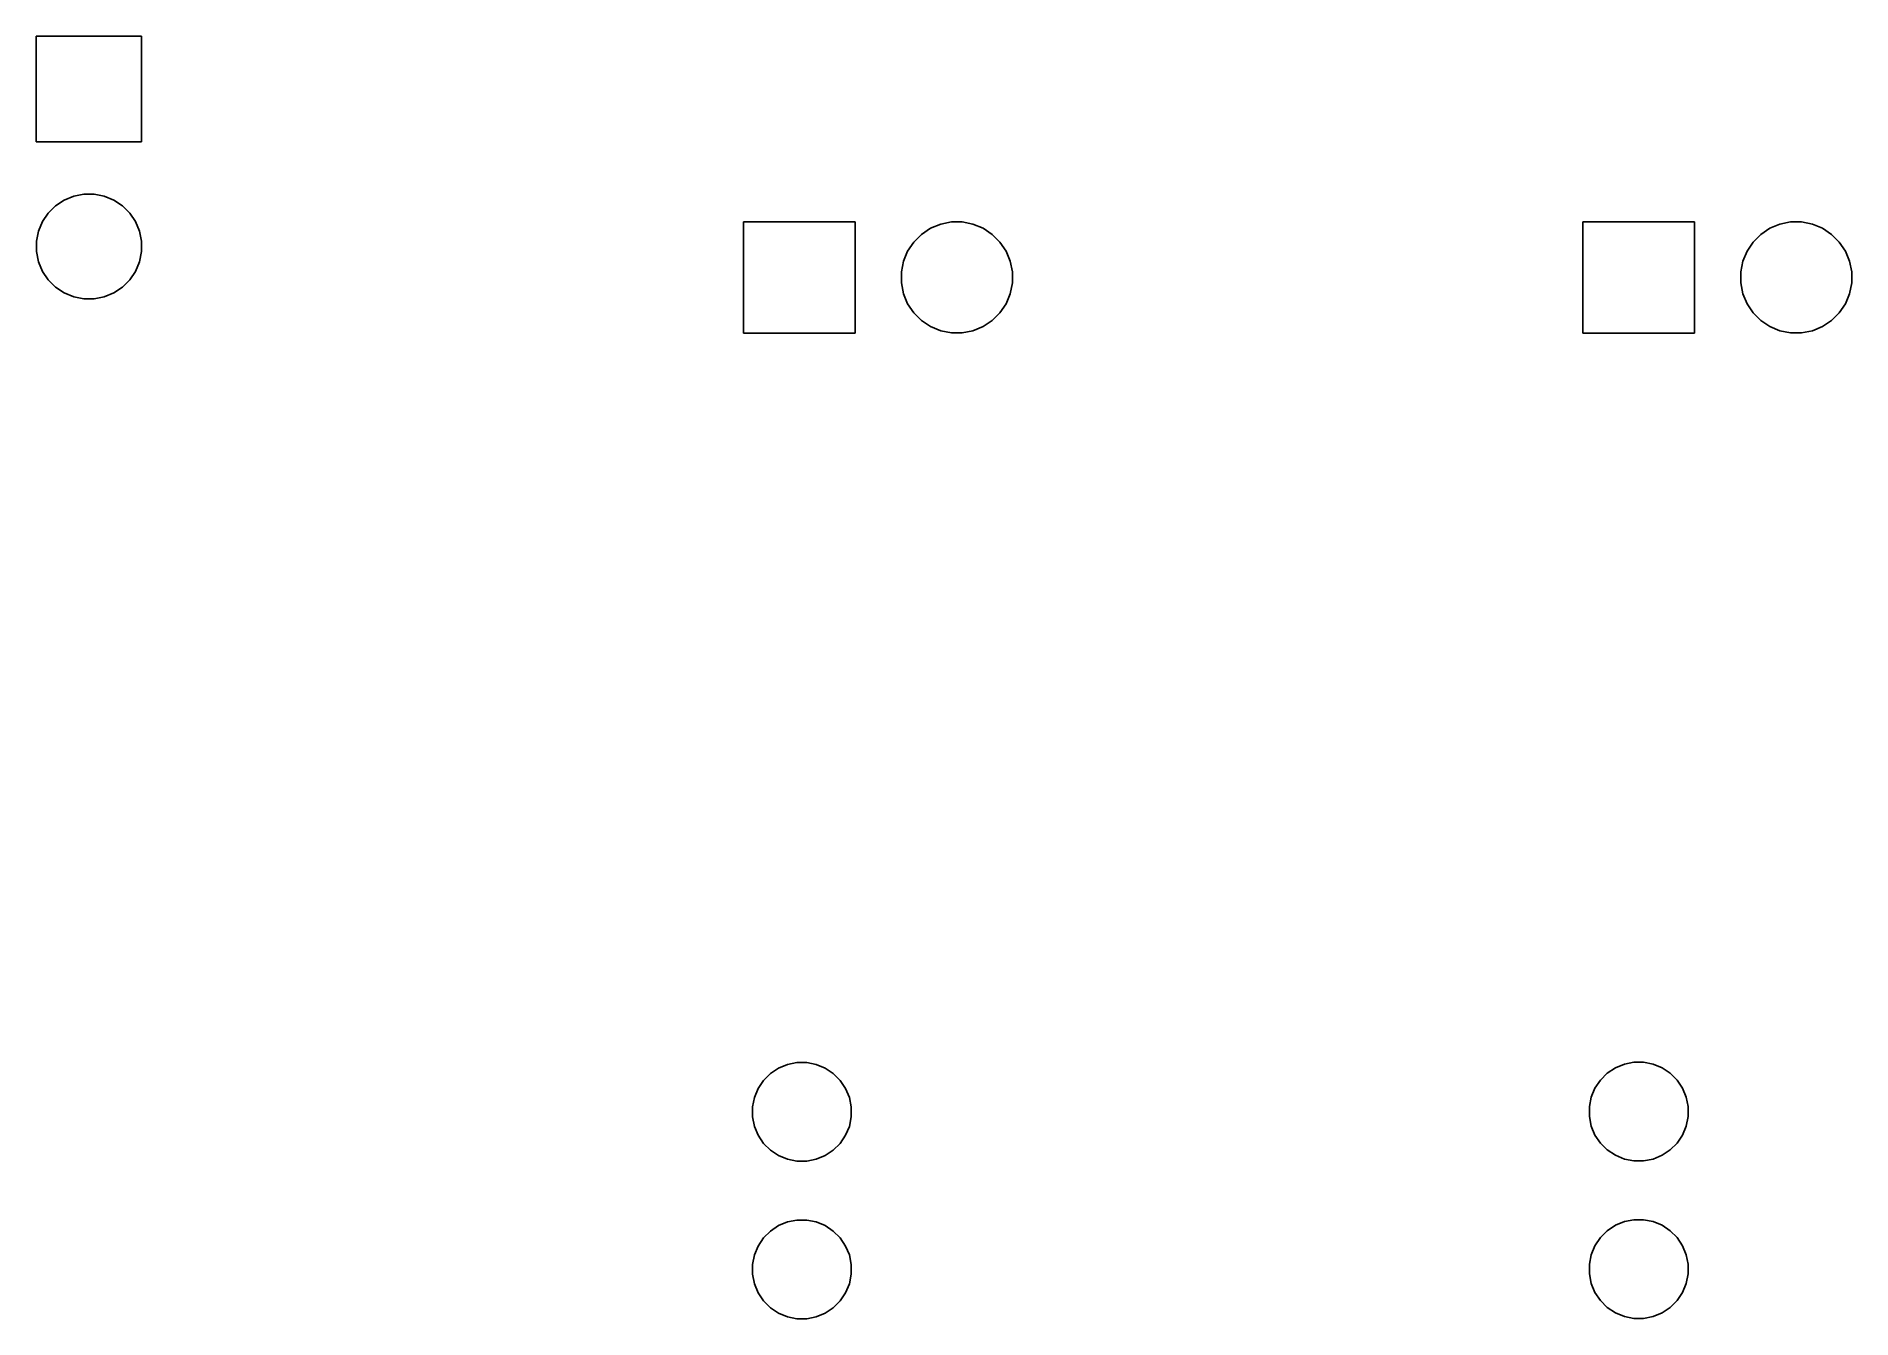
# Model space of a CAD drawing. Header units: inches. Extents: x 5.14 to 6.3, y -3.97 to -3.15.
import ezdxf

# ---------------------------------------------------------------- set-up
doc = ezdxf.new("R2010")
doc.units = ezdxf.units.IN
doc.header["$MEASUREMENT"] = 0
doc.layers.add('F.Mask', color=201, linetype='CONTINUOUS', true_color=0xd864ff)

msp = doc.modelspace()

# ---------------------------------------------------------------- linework, layer by layer
at = {"layer": 'F.Mask', "linetype": 'CONTINUOUS'}
for p, q in [((5.1437, -3.2209), (5.1437, -3.1539)), ((5.1437, -3.1539), (5.2106, -3.1539)), ((5.2106, -3.1539), (5.2106, -3.2209)), ((5.2106, -3.2209), (5.1437, -3.2209)), ((5.1513, -3.2662), (5.1559, -3.2615)), ((5.1559, -3.2615), (5.1614, -3.2579)), ((5.1614, -3.2579), (5.1675, -3.2554)), ((5.1675, -3.2554), (5.1739, -3.2541)), ((5.1739, -3.2541), (5.1804, -3.2541)), ((5.1804, -3.2541), (5.1869, -3.2554)), ((5.1869, -3.2554), (5.1929, -3.2579)), ((5.1929, -3.2579), (5.1984, -3.2615)), ((5.1984, -3.2615), (5.203, -3.2662)), ((5.1451, -3.2777), (5.1477, -3.2716)), ((5.1477, -3.2716), (5.1513, -3.2662)), ((5.203, -3.2662), (5.2067, -3.2716)), ((5.2067, -3.2716), (5.2092, -3.2777)), ((5.5929, -3.3425), (5.5929, -3.2717)), ((5.5929, -3.2717), (5.6638, -3.2717)), ((5.6638, -3.2717), (5.6638, -3.3425)), ((5.7116, -3.2758), (5.7181, -3.2732)), ((5.7181, -3.2732), (5.7249, -3.2718)), ((5.7249, -3.2718), (5.7318, -3.2718)), ((5.7318, -3.2718), (5.7386, -3.2732)), ((5.7386, -3.2732), (5.745, -3.2758)), ((6.126, -3.3425), (6.126, -3.2717)), ((6.126, -3.2717), (6.1969, -3.2717)), ((6.1969, -3.2717), (6.1969, -3.3425)), ((6.2447, -3.2758), (6.2511, -3.2732)), ((6.2511, -3.2732), (6.2579, -3.2718)), ((6.2579, -3.2718), (6.2649, -3.2718)), ((6.2649, -3.2718), (6.2717, -3.2732)), ((6.2717, -3.2732), (6.2781, -3.2758)), ((5.1439, -3.2841), (5.1451, -3.2777)), ((5.1439, -3.2907), (5.1439, -3.2841)), ((5.2092, -3.2777), (5.2105, -3.2841)), ((5.2105, -3.2841), (5.2105, -3.2907)), ((5.6971, -3.2904), (5.701, -3.2846)), ((5.701, -3.2846), (5.7059, -3.2797)), ((5.7059, -3.2797), (5.7116, -3.2758)), ((5.745, -3.2758), (5.7508, -3.2797)), ((5.7508, -3.2797), (5.7557, -3.2846)), ((5.7557, -3.2846), (5.7596, -3.2904)), ((6.2302, -3.2904), (6.234, -3.2846)), ((6.234, -3.2846), (6.2389, -3.2797)), ((6.2389, -3.2797), (6.2447, -3.2758)), ((6.2781, -3.2758), (6.2839, -3.2797)), ((6.2839, -3.2797), (6.2888, -3.2846)), ((6.2888, -3.2846), (6.2927, -3.2904)), ((5.1451, -3.2971), (5.1439, -3.2907)), ((5.1477, -3.3032), (5.1451, -3.2971)), ((5.2092, -3.2971), (5.2067, -3.3032)), ((5.2105, -3.2907), (5.2092, -3.2971)), ((5.6931, -3.3036), (5.6944, -3.2968)), ((5.6944, -3.2968), (5.6971, -3.2904)), ((5.7596, -3.2904), (5.7623, -3.2968)), ((5.7623, -3.2968), (5.7636, -3.3036)), ((6.2262, -3.3036), (6.2275, -3.2968)), ((6.2275, -3.2968), (6.2302, -3.2904)), ((6.2927, -3.2904), (6.2953, -3.2968)), ((6.2953, -3.2968), (6.2967, -3.3036)), ((5.1513, -3.3086), (5.1477, -3.3032)), ((5.1559, -3.3133), (5.1513, -3.3086)), ((5.203, -3.3086), (5.1984, -3.3133)), ((5.2067, -3.3032), (5.203, -3.3086)), ((5.6931, -3.3106), (5.6931, -3.3036)), ((5.7636, -3.3036), (5.7636, -3.3106)), ((6.2262, -3.3106), (6.2262, -3.3036)), ((6.2967, -3.3036), (6.2967, -3.3106)), ((5.1614, -3.3169), (5.1559, -3.3133)), ((5.1675, -3.3194), (5.1614, -3.3169)), ((5.1739, -3.3207), (5.1675, -3.3194)), ((5.1869, -3.3194), (5.1804, -3.3207)), ((5.1929, -3.3169), (5.1869, -3.3194)), ((5.1984, -3.3133), (5.1929, -3.3169)), ((5.6944, -3.3174), (5.6931, -3.3106)), ((5.6971, -3.3238), (5.6944, -3.3174)), ((5.7623, -3.3174), (5.7596, -3.3238)), ((5.7636, -3.3106), (5.7623, -3.3174)), ((6.2275, -3.3174), (6.2262, -3.3106)), ((6.2302, -3.3238), (6.2275, -3.3174)), ((6.2953, -3.3174), (6.2927, -3.3238)), ((6.2967, -3.3106), (6.2953, -3.3174)), ((5.1804, -3.3207), (5.1739, -3.3207)), ((5.701, -3.3296), (5.6971, -3.3238)), ((5.7059, -3.3345), (5.701, -3.3296)), ((5.7557, -3.3296), (5.7508, -3.3345)), ((5.7596, -3.3238), (5.7557, -3.3296)), ((6.234, -3.3296), (6.2302, -3.3238)), ((6.2389, -3.3345), (6.234, -3.3296)), ((6.2888, -3.3296), (6.2839, -3.3345)), ((6.2927, -3.3238), (6.2888, -3.3296)), ((5.6638, -3.3425), (5.5929, -3.3425)), ((5.7116, -3.3383), (5.7059, -3.3345)), ((5.7181, -3.341), (5.7116, -3.3383)), ((5.7249, -3.3423), (5.7181, -3.341)), ((5.7318, -3.3423), (5.7249, -3.3423)), ((5.7386, -3.341), (5.7318, -3.3423)), ((5.745, -3.3383), (5.7386, -3.341)), ((5.7508, -3.3345), (5.745, -3.3383)), ((6.1969, -3.3425), (6.126, -3.3425)), ((6.2447, -3.3383), (6.2389, -3.3345)), ((6.2511, -3.341), (6.2447, -3.3383)), ((6.2579, -3.3423), (6.2511, -3.341)), ((6.2649, -3.3423), (6.2579, -3.3423)), ((6.2717, -3.341), (6.2649, -3.3423)), ((6.2781, -3.3383), (6.2717, -3.341)), ((6.2839, -3.3345), (6.2781, -3.3383)), ((5.6056, -3.817), (5.6099, -3.8127)), ((5.6099, -3.8127), (5.6151, -3.8092)), ((5.6151, -3.8092), (5.6208, -3.8069)), ((5.6208, -3.8069), (5.6268, -3.8057)), ((5.6268, -3.8057), (5.633, -3.8057)), ((5.633, -3.8057), (5.6391, -3.8069)), ((5.6391, -3.8069), (5.6448, -3.8092)), ((5.6448, -3.8092), (5.6499, -3.8127)), ((5.6499, -3.8127), (5.6543, -3.817)), ((6.1371, -3.8168), (6.1414, -3.8125)), ((6.1414, -3.8125), (6.1466, -3.809)), ((6.1466, -3.809), (6.1523, -3.8067)), ((6.1523, -3.8067), (6.1583, -3.8055)), ((6.1583, -3.8055), (6.1645, -3.8055)), ((6.1645, -3.8055), (6.1706, -3.8067)), ((6.1706, -3.8067), (6.1763, -3.809)), ((6.1763, -3.809), (6.1814, -3.8125)), ((6.1814, -3.8125), (6.1858, -3.8168)), ((5.5986, -3.8339), (5.5998, -3.8279)), ((5.5998, -3.8279), (5.6021, -3.8222)), ((5.6021, -3.8222), (5.6056, -3.817)), ((5.6543, -3.817), (5.6577, -3.8222)), ((5.6577, -3.8222), (5.6601, -3.8279)), ((5.6601, -3.8279), (5.6613, -3.8339)), ((6.1301, -3.8337), (6.1313, -3.8277)), ((6.1313, -3.8277), (6.1336, -3.822)), ((6.1336, -3.822), (6.1371, -3.8168)), ((6.1858, -3.8168), (6.1892, -3.822)), ((6.1892, -3.822), (6.1916, -3.8277)), ((6.1916, -3.8277), (6.1928, -3.8337)), ((5.5986, -3.8401), (5.5986, -3.8339)), ((5.6613, -3.8339), (5.6613, -3.8401)), ((6.1301, -3.8399), (6.1301, -3.8337)), ((6.1928, -3.8337), (6.1928, -3.8399)), ((5.5998, -3.8462), (5.5986, -3.8401)), ((5.6021, -3.8519), (5.5998, -3.8462)), ((5.6601, -3.8462), (5.6577, -3.8519)), ((5.6613, -3.8401), (5.6601, -3.8462)), ((6.1313, -3.846), (6.1301, -3.8399)), ((6.1336, -3.8517), (6.1313, -3.846)), ((6.1916, -3.846), (6.1892, -3.8517)), ((6.1928, -3.8399), (6.1916, -3.846)), ((5.6056, -3.857), (5.6021, -3.8519)), ((5.6099, -3.8614), (5.6056, -3.857)), ((5.6151, -3.8648), (5.6099, -3.8614)), ((5.6499, -3.8614), (5.6448, -3.8648)), ((5.6543, -3.857), (5.6499, -3.8614)), ((5.6577, -3.8519), (5.6543, -3.857)), ((6.1371, -3.8568), (6.1336, -3.8517)), ((6.1414, -3.8612), (6.1371, -3.8568)), ((6.1466, -3.8646), (6.1414, -3.8612)), ((6.1814, -3.8612), (6.1763, -3.8646)), ((6.1858, -3.8568), (6.1814, -3.8612)), ((6.1892, -3.8517), (6.1858, -3.8568)), ((5.6208, -3.8671), (5.6151, -3.8648)), ((5.6268, -3.8684), (5.6208, -3.8671)), ((5.633, -3.8684), (5.6268, -3.8684)), ((5.6391, -3.8671), (5.633, -3.8684)), ((5.6448, -3.8648), (5.6391, -3.8671)), ((6.1523, -3.867), (6.1466, -3.8646)), ((6.1583, -3.8682), (6.1523, -3.867)), ((6.1645, -3.8682), (6.1583, -3.8682)), ((6.1706, -3.867), (6.1645, -3.8682)), ((6.1763, -3.8646), (6.1706, -3.867)), ((5.6151, -3.9092), (5.6208, -3.9069)), ((5.6208, -3.9069), (5.6268, -3.9057)), ((5.6268, -3.9057), (5.633, -3.9057)), ((5.633, -3.9057), (5.6391, -3.9069)), ((5.6391, -3.9069), (5.6448, -3.9092)), ((6.1466, -3.909), (6.1523, -3.9067)), ((6.1523, -3.9067), (6.1583, -3.9055)), ((6.1583, -3.9055), (6.1645, -3.9055)), ((6.1645, -3.9055), (6.1706, -3.9067)), ((6.1706, -3.9067), (6.1763, -3.909)), ((5.6021, -3.9222), (5.6056, -3.917)), ((5.6056, -3.917), (5.6099, -3.9127)), ((5.6099, -3.9127), (5.6151, -3.9092)), ((5.6448, -3.9092), (5.6499, -3.9127)), ((5.6499, -3.9127), (5.6543, -3.917)), ((5.6543, -3.917), (5.6577, -3.9222)), ((6.1336, -3.922), (6.1371, -3.9168)), ((6.1371, -3.9168), (6.1414, -3.9125)), ((6.1414, -3.9125), (6.1466, -3.909)), ((6.1763, -3.909), (6.1814, -3.9125)), ((6.1814, -3.9125), (6.1858, -3.9168)), ((6.1858, -3.9168), (6.1892, -3.922)), ((5.5986, -3.9339), (5.5998, -3.9279)), ((5.5998, -3.9279), (5.6021, -3.9222)), ((5.6577, -3.9222), (5.6601, -3.9279)), ((5.6601, -3.9279), (5.6613, -3.9339)), ((6.1301, -3.9337), (6.1313, -3.9277)), ((6.1313, -3.9277), (6.1336, -3.922)), ((6.1892, -3.922), (6.1916, -3.9277)), ((6.1916, -3.9277), (6.1928, -3.9337)), ((5.5986, -3.9401), (5.5986, -3.9339)), ((5.5998, -3.9462), (5.5986, -3.9401)), ((5.6613, -3.9401), (5.6601, -3.9462)), ((5.6613, -3.9339), (5.6613, -3.9401)), ((6.1301, -3.9399), (6.1301, -3.9337)), ((6.1313, -3.946), (6.1301, -3.9399)), ((6.1928, -3.9399), (6.1916, -3.946)), ((6.1928, -3.9337), (6.1928, -3.9399)), ((5.6021, -3.9519), (5.5998, -3.9462)), ((5.6056, -3.957), (5.6021, -3.9519)), ((5.6577, -3.9519), (5.6543, -3.957)), ((5.6601, -3.9462), (5.6577, -3.9519)), ((6.1336, -3.9517), (6.1313, -3.946)), ((6.1371, -3.9568), (6.1336, -3.9517)), ((6.1892, -3.9517), (6.1858, -3.9568)), ((6.1916, -3.946), (6.1892, -3.9517)), ((5.6099, -3.9614), (5.6056, -3.957)), ((5.6151, -3.9648), (5.6099, -3.9614)), ((5.6208, -3.9671), (5.6151, -3.9648)), ((5.6448, -3.9648), (5.6391, -3.9671)), ((5.6499, -3.9614), (5.6448, -3.9648)), ((5.6543, -3.957), (5.6499, -3.9614)), ((6.1414, -3.9612), (6.1371, -3.9568)), ((6.1466, -3.9646), (6.1414, -3.9612)), ((6.1523, -3.967), (6.1466, -3.9646)), ((6.1763, -3.9646), (6.1706, -3.967)), ((6.1814, -3.9612), (6.1763, -3.9646)), ((6.1858, -3.9568), (6.1814, -3.9612)), ((5.6268, -3.9684), (5.6208, -3.9671)), ((5.633, -3.9684), (5.6268, -3.9684)), ((5.6391, -3.9671), (5.633, -3.9684)), ((6.1583, -3.9682), (6.1523, -3.967)), ((6.1645, -3.9682), (6.1583, -3.9682)), ((6.1706, -3.967), (6.1645, -3.9682))]:
    msp.add_line(p, q, dxfattribs=at)

doc.saveas('drawing.dxf')
